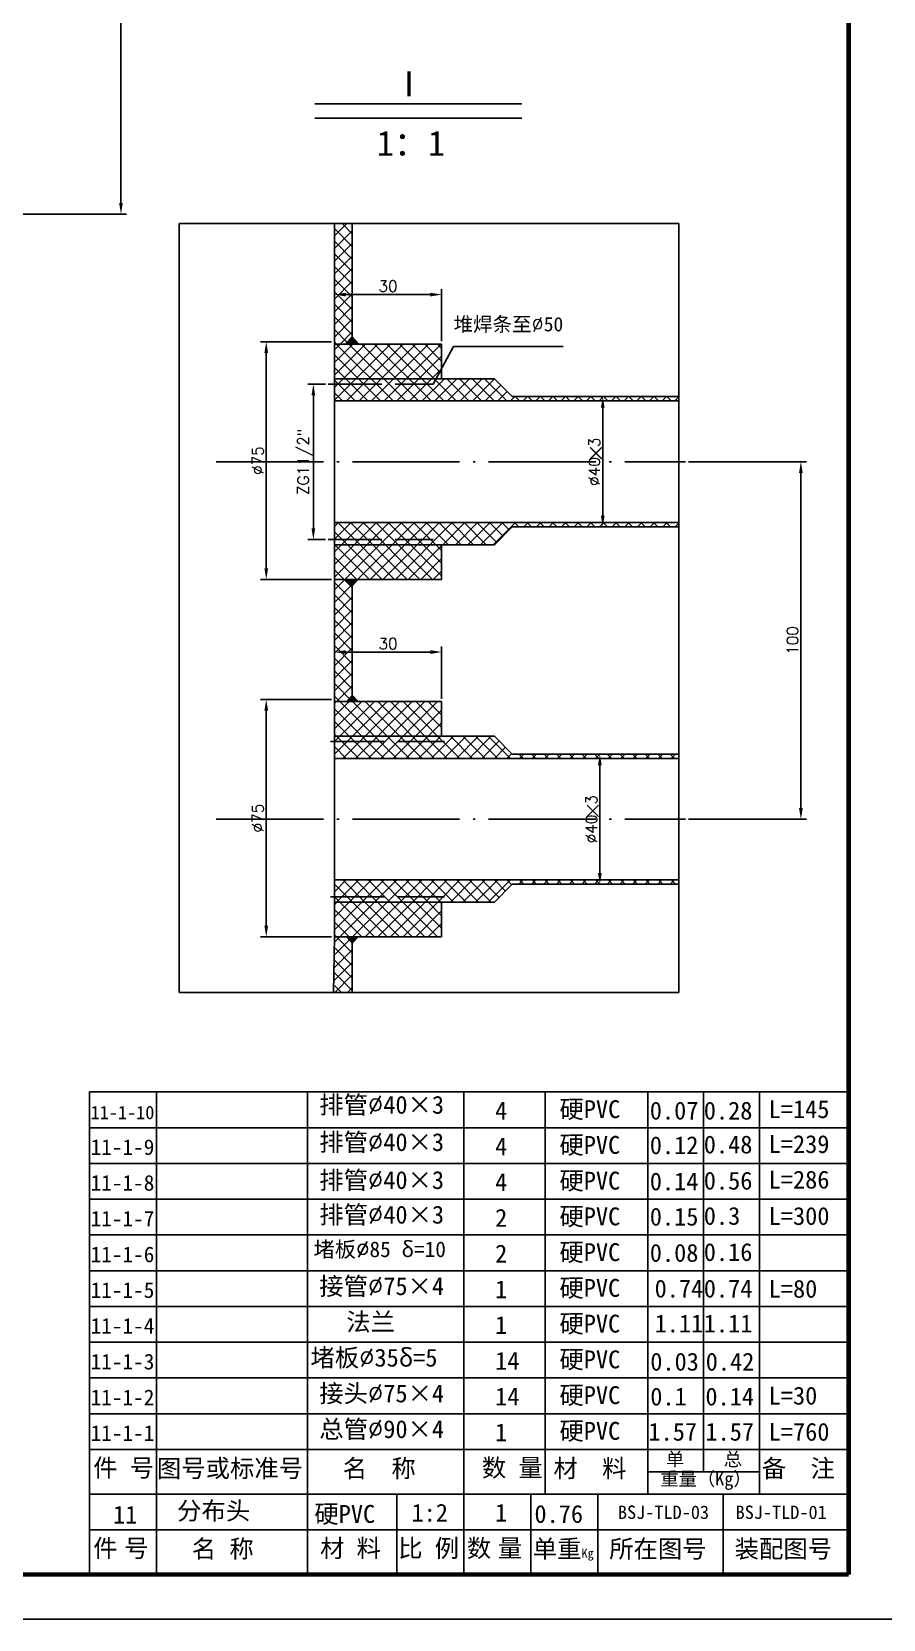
# Model space of a CAD drawing. Extents: x -699 to 795, y -2090 to -821.
# Drawn here: x -476.5 to -285.8, y -2090.2 to -1734.9 of the extents above; entities that cross this region are included whole.
import ezdxf

# ---------------------------------------------------------------- set-up
doc = ezdxf.new("R2010")
doc.units = 0
doc.header["$MEASUREMENT"] = 0
doc.linetypes.add('ACAD_ISO02W100', pattern=[15, 12, -3])
doc.linetypes.add('ACAD_ISO04W100', pattern=[30.5, 24, -3, 0.5, -3])
doc.layers.get('DEFPOINTS').update_dxf_attribs({"linetype": 'CONTINUOUS'})
for name, color, linetype in [('中线', 1, 'ACAD_ISO04W100'), ('文字', 6, 'CONTINUOUS'), ('标注', 5, 'CONTINUOUS'), ('细线', 4, 'CONTINUOUS'), ('虚线', 3, 'ACAD_ISO02W100'), ('边框线', 7, 'CONTINUOUS')]:
    doc.layers.add(name, color=color, linetype=linetype)
doc.styles.get("Standard").update_dxf_attribs({"font": 'txt.shx'})
doc.styles.add('临时', font='SIMFANG.TTF', dxfattribs={"height": 4})
doc.styles.add('文字', font='SIMFANG.TTF', dxfattribs={"height": 5})
doc.dimstyles.get("Standard").update_dxf_attribs({"dimtxt": 2.5, "dimasz": 2.5, "dimexe": 1.25, "dimexo": 0.625, "dimtad": 1, "dimdec": 4, "dimdsep": 46, "dimlunit": 6, "dimtxsty": 'Standard', "dimcen": 2.5, "dimadec": 0, "dimazin": 0, "dimtfac": 1, "dimtdec": 4, "dimtmove": 0, "dimatfit": 3, "dimfxl": 1, "dimtolj": 1, "dimtzin": 0, "dimarcsym": 0})
pattern_1 = [(45, (709.3682, -139.266), (-1.4142136, 1.4142136), []), (135, (709.3682, -139.266), (-1.4142136, -1.4142136), [])]

# ---------------------------------------------------------------- blocks, each defined once
blk = doc.blocks.new('*D156')
at = {"layer": 'DEFPOINTS', "color": 0}
for p in [(-562.78, -1634.39), (-554.35, -1775.71), (-456.5, -1775.71)]:
    blk.add_point(p, dxfattribs=at)
at = {"layer": '标注', "color": 0, "lineweight": -2}
for p, q in [((-562.15, -1634.39), (-455.25, -1634.39)), ((-456.5, -1636.89), (-456.5, -1773.21)), ((-553.73, -1775.71), (-455.25, -1775.71))]:
    blk.add_line(p, q, dxfattribs=at)
at = {"layer": '标注', "color": 0}
for points in [[(-456.92, -1636.89), (-456.09, -1636.89), (-456.5, -1634.39)], [(-456.92, -1773.21), (-456.09, -1773.21), (-456.5, -1775.71)]]:
    blk.add_solid(points, dxfattribs=at)
at = {"layer": '标注', "color": 0, "insert": (-458.38, -1705.05), "char_height": 2.5, "attachment_point": 5, "rotation": 90}
blk.add_mtext('\\A1;760', dxfattribs=at)
blk = doc.blocks.new('*D171')
at = {"layer": 'DEFPOINTS', "color": 0}
for p in [(-384.7, -1793.71), (-408.7, -1804.79), (-384.7, -1804.79)]:
    blk.add_point(p, dxfattribs=at)
at = {"layer": '标注', "color": 0, "lineweight": -2}
for p, q in [((-408.7, -1804.16), (-408.7, -1792.46)), ((-406.2, -1793.71), (-387.2, -1793.71)), ((-384.7, -1804.16), (-384.7, -1792.46))]:
    blk.add_line(p, q, dxfattribs=at)
at = {"layer": '标注', "color": 0}
for points in [[(-406.2, -1793.29), (-406.2, -1794.12), (-408.7, -1793.71)], [(-387.2, -1793.29), (-387.2, -1794.12), (-384.7, -1793.71)]]:
    blk.add_solid(points, dxfattribs=at)
at = {"layer": '标注', "color": 0, "insert": (-396.7, -1791.83), "char_height": 2.5, "attachment_point": 5}
blk.add_mtext('\\A1;30', dxfattribs=at)
blk = doc.blocks.new('*D172')
at = {"layer": 'DEFPOINTS', "color": 0}
for p in [(-408.7, -1804.29), (-423.97, -1857.45), (-408.7, -1857.45)]:
    blk.add_point(p, dxfattribs=at)
at = {"layer": '标注', "color": 0, "lineweight": -2}
for p, q in [((-409.32, -1804.29), (-425.22, -1804.29)), ((-423.97, -1806.79), (-423.97, -1854.95)), ((-409.32, -1857.45), (-425.22, -1857.45))]:
    blk.add_line(p, q, dxfattribs=at)
at = {"layer": '标注', "color": 0}
for points in [[(-424.38, -1806.79), (-423.55, -1806.79), (-423.97, -1804.29)], [(-424.38, -1854.95), (-423.55, -1854.95), (-423.97, -1857.45)]]:
    blk.add_solid(points, dxfattribs=at)
at = {"layer": '标注', "color": 0, "insert": (-425.84, -1830.87), "char_height": 2.5, "attachment_point": 5, "rotation": 90}
blk.add_mtext('\\A1;%%c75', dxfattribs=at)
blk = doc.blocks.new('*D173')
at = {"layer": 'DEFPOINTS', "color": 0}
for p in [(-384.7, -1873.71), (-408.7, -1884.79), (-384.7, -1884.79)]:
    blk.add_point(p, dxfattribs=at)
at = {"layer": '标注', "color": 0, "lineweight": -2}
for p, q in [((-408.7, -1884.16), (-408.7, -1872.46)), ((-406.2, -1873.71), (-387.2, -1873.71)), ((-384.7, -1884.16), (-384.7, -1872.46))]:
    blk.add_line(p, q, dxfattribs=at)
at = {"layer": '标注', "color": 0}
for points in [[(-406.2, -1873.29), (-406.2, -1874.12), (-408.7, -1873.71)], [(-387.2, -1873.29), (-387.2, -1874.12), (-384.7, -1873.71)]]:
    blk.add_solid(points, dxfattribs=at)
at = {"layer": '标注', "color": 0, "insert": (-396.7, -1871.83), "char_height": 2.5, "attachment_point": 5}
blk.add_mtext('\\A1;30', dxfattribs=at)
blk = doc.blocks.new('*D174')
at = {"layer": 'DEFPOINTS', "color": 0}
for p in [(-408.7, -1884.29), (-423.97, -1937.45), (-408.7, -1937.45)]:
    blk.add_point(p, dxfattribs=at)
at = {"layer": '标注', "color": 0, "lineweight": -2}
for p, q in [((-409.32, -1884.29), (-425.22, -1884.29)), ((-423.97, -1886.79), (-423.97, -1934.95)), ((-409.32, -1937.45), (-425.22, -1937.45))]:
    blk.add_line(p, q, dxfattribs=at)
at = {"layer": '标注', "color": 0}
for points in [[(-424.38, -1886.79), (-423.55, -1886.79), (-423.97, -1884.29)], [(-424.38, -1934.95), (-423.55, -1934.95), (-423.97, -1937.45)]]:
    blk.add_solid(points, dxfattribs=at)
at = {"layer": '标注', "color": 0, "insert": (-425.84, -1910.87), "char_height": 2.5, "attachment_point": 5, "rotation": 90}
blk.add_mtext('\\A1;%%c75', dxfattribs=at)
blk = doc.blocks.new('*D175')
at = {"layer": 'DEFPOINTS', "color": 0}
for p in [(-330.07, -1831.12), (-330.07, -1911.12), (-304.25, -1911.12)]:
    blk.add_point(p, dxfattribs=at)
at = {"layer": '标注', "color": 0, "lineweight": -2}
for p, q in [((-329.44, -1831.12), (-303, -1831.12)), ((-304.25, -1833.62), (-304.25, -1908.62)), ((-329.44, -1911.12), (-303, -1911.12))]:
    blk.add_line(p, q, dxfattribs=at)
at = {"layer": '标注', "color": 0}
for points in [[(-304.67, -1833.62), (-303.83, -1833.62), (-304.25, -1831.12)], [(-304.67, -1908.62), (-303.83, -1908.62), (-304.25, -1911.12)]]:
    blk.add_solid(points, dxfattribs=at)
at = {"layer": '标注', "color": 0, "insert": (-306.13, -1871.12), "char_height": 2.5, "attachment_point": 5, "rotation": 90}
blk.add_mtext('\\A1;100', dxfattribs=at)
blk = doc.blocks.new('*D176')
at = {"layer": 'DEFPOINTS', "color": 0}
for p in [(-349.47, -1816.55), (-349.47, -1845.68), (-348.62, -1845.68)]:
    blk.add_point(p, dxfattribs=at)
at = {"layer": '标注', "color": 0, "lineweight": -2}
for p, q in [((-348.84, -1816.55), (-347.37, -1816.55)), ((-348.62, -1819.05), (-348.62, -1843.18)), ((-348.84, -1845.68), (-347.37, -1845.68))]:
    blk.add_line(p, q, dxfattribs=at)
at = {"layer": '标注', "color": 0}
for points in [[(-349.03, -1819.05), (-348.2, -1819.05), (-348.62, -1816.55)], [(-349.03, -1843.18), (-348.2, -1843.18), (-348.62, -1845.68)]]:
    blk.add_solid(points, dxfattribs=at)
at = {"layer": '标注', "color": 0, "insert": (-350.49, -1831.12), "char_height": 2.5, "attachment_point": 5, "rotation": 90}
blk.add_mtext('\\A1;%%c40 3', dxfattribs=at)
blk = doc.blocks.new('*D177')
at = {"layer": 'DEFPOINTS', "color": 0}
for p in [(-349.47, -1896.55), (-349.47, -1925.68), (-349.27, -1925.68)]:
    blk.add_point(p, dxfattribs=at)
at = {"layer": '标注', "color": 0, "lineweight": -2}
for p, q in [((-348.84, -1896.55), (-348.02, -1896.55)), ((-349.27, -1899.05), (-349.27, -1923.18)), ((-348.84, -1925.68), (-348.02, -1925.68))]:
    blk.add_line(p, q, dxfattribs=at)
at = {"layer": '标注', "color": 0}
for points in [[(-349.69, -1899.05), (-348.86, -1899.05), (-349.27, -1896.55)], [(-349.69, -1923.18), (-348.86, -1923.18), (-349.27, -1925.68)]]:
    blk.add_solid(points, dxfattribs=at)
at = {"layer": '标注', "color": 0, "insert": (-351.15, -1911.12), "char_height": 2.5, "attachment_point": 5, "rotation": 90}
blk.add_mtext('\\A1;%%c40 3', dxfattribs=at)
blk = doc.blocks.new('*D178')
at = {"layer": 'DEFPOINTS', "color": 0}
for p in [(-410.1, -1813.75), (-413.42, -1848.49), (-410.1, -1848.49)]:
    blk.add_point(p, dxfattribs=at)
at = {"layer": '标注', "color": 0, "lineweight": -2}
for p, q in [((-410.73, -1813.75), (-414.67, -1813.75)), ((-413.42, -1816.25), (-413.42, -1845.99)), ((-410.73, -1848.49), (-414.67, -1848.49))]:
    blk.add_line(p, q, dxfattribs=at)
at = {"layer": '标注', "color": 0}
for points in [[(-413.84, -1816.25), (-413, -1816.25), (-413.42, -1813.75)], [(-413.84, -1845.99), (-413, -1845.99), (-413.42, -1848.49)]]:
    blk.add_solid(points, dxfattribs=at)
at = {"layer": '标注', "color": 0, "insert": (-415.29, -1831.12), "char_height": 2.5, "attachment_point": 5, "rotation": 90}
blk.add_mtext('\\A1;ZG11/2"', dxfattribs=at)

msp = doc.modelspace()

# ---------------------------------------------------------------- hatches: boundary and pattern name
at = {"layer": '标注'}
h = msp.add_hatch(dxfattribs=at)
h.set_pattern_fill('ANSI37', color=256, scale=16, style=0)
h.set_pattern_definition(pattern_1)
h.paths.add_polyline_path([(-408.69796, -1804.78678), (-404.69796, -1804.78678), (-404.69796, -1777.80759), (-408.69796, -1777.80759)])
h = msp.add_hatch(dxfattribs=at)
h.set_pattern_fill('ANSI37', color=256, scale=16, style=0)
h.set_pattern_definition(pattern_1)
h.paths.add_polyline_path([(-408.69796, -1804.78678), (-408.69796, -1812.54908), (-384.69796, -1812.54908), (-384.69796, -1804.78678)])
h.paths.add_polyline_path([(-331.55901, -1817.51693), (-331.55901, -1816.54908), (-368.86927, -1816.54908), (-372.86927, -1812.54908), (-408.69796, -1812.54908), (-408.69796, -1817.51693)])
h = msp.add_hatch(color=256, dxfattribs=at)
h.paths.add_polyline_path([(-404.69796, -1803.15467), (-406.15324, -1804.78678), (-404.69796, -1804.78678)])
h.paths.add_polyline_path([(-404.69796, -1803.15467), (-404.69796, -1804.78678), (-403.24267, -1804.78678)])
h = msp.add_hatch(dxfattribs=at)
h.set_pattern_fill('ANSI37', color=256, scale=16, style=0)
h.set_pattern_definition(pattern_1)
h.paths.add_polyline_path([(-408.69796, -1844.71693), (-408.69796, -1849.68477), (-372.86927, -1849.68477), (-368.86927, -1845.68477), (-331.55901, -1845.68477), (-331.55901, -1844.71693)])
h.paths.add_polyline_path([(-384.69796, -1857.44708), (-384.69796, -1849.68477), (-408.69796, -1849.68477), (-408.69796, -1857.44708)])
h = msp.add_hatch(dxfattribs=at)
h.set_pattern_fill('ANSI37', color=256, scale=16, style=0)
h.set_pattern_definition(pattern_1)
h.paths.add_polyline_path([(-404.69796, -1857.44708), (-408.69796, -1857.44708), (-408.69796, -1884.78678), (-404.69796, -1884.78678)])
h.paths.add_polyline_path([(-408.69796, -1884.78678), (-408.69796, -1892.54908), (-384.69796, -1892.54908), (-384.69796, -1884.78678)])
h.paths.add_polyline_path([(-331.55901, -1897.51693), (-331.55901, -1896.54908), (-368.86927, -1896.54908), (-372.86927, -1892.54908), (-408.69796, -1892.54908), (-408.69796, -1897.51693)])
h = msp.add_hatch(color=256, dxfattribs=at)
h.paths.add_polyline_path([(-404.69796, -1859.07919), (-406.15324, -1857.44708), (-404.69796, -1857.44708)])
h.paths.add_polyline_path([(-404.69796, -1859.07919), (-404.69796, -1857.44708), (-403.24267, -1857.44708)])
h = msp.add_hatch(color=256, dxfattribs=at)
h.paths.add_polyline_path([(-404.69796, -1883.15467), (-406.15324, -1884.78678), (-404.69796, -1884.78678)])
h.paths.add_polyline_path([(-404.69796, -1883.15467), (-404.69796, -1884.78678), (-403.24267, -1884.78678)])
h = msp.add_hatch(color=256, dxfattribs=at)
h.paths.add_polyline_path([(-404.69796, -1939.07919), (-406.15324, -1937.44708), (-404.69796, -1937.44708)])
h.paths.add_polyline_path([(-404.69796, -1939.07919), (-404.69796, -1937.44708), (-403.24267, -1937.44708)])

# ---------------------------------------------------------------- linework, layer by layer
at = {"layer": '中线'}
for p, q in [((-435.168, -1831.11693), (-330.06628, -1831.11693)), ((-435.168, -1911.11693), (-330.06628, -1911.11693)), ((-435.168, -1911.11693), (-330.06628, -1911.11693))]:
    msp.add_line(p, q, dxfattribs=at)
at = {"layer": '文字'}
for p, q in [((-413.09137, -1751.05251), (-366.72409, -1751.05251)), ((-413.09137, -1754.25251), (-366.72409, -1754.25251)), ((-404.69796, -1803.15467), (-406.15324, -1804.78678)), ((-404.69796, -1803.15467), (-403.24267, -1804.78678)), ((-386.57132, -1813.74767), (-382.05378, -1805.31315)), ((-382.05378, -1805.31315), (-357.44691, -1805.31315)), ((-404.69796, -1859.07919), (-406.15324, -1857.44708)), ((-463.55638, -2062.16404), (-463.55638, -1972.16404)), ((-293.55638, -1972.16404), (-463.55638, -1972.16404)), ((-293.55638, -1972.16404), (-463.55638, -1972.16404)), ((-293.55638, -1972.16404), (-463.55638, -1972.16404)), ((-448.55638, -2062.16404), (-448.55638, -1972.16404)), ((-414.75117, -2062.16404), (-414.75117, -1972.16404)), ((-379.75117, -2062.16404), (-379.75117, -1972.16404)), ((-361.54696, -2062.16404), (-361.54696, -1972.16404)), ((-338.55638, -2062.16404), (-338.55638, -1972.16404)), ((-326.05638, -2057.16404), (-326.05638, -1972.16404)), ((-313.55638, -1972.16404), (-313.55638, -2062.16404)), ((-293.55638, -1980.16404), (-463.55638, -1980.16404)), ((-293.55638, -1980.16404), (-463.55638, -1980.16404)), ((-293.55638, -1988.16404), (-463.55638, -1988.16404)), ((-293.55638, -1996.16404), (-463.55638, -1996.16404)), ((-293.55638, -2004.16404), (-463.55638, -2004.16404)), ((-293.55638, -2012.16404), (-463.55638, -2012.16404)), ((-293.55638, -2020.16404), (-463.55638, -2020.16404)), ((-293.55638, -2028.16404), (-463.55638, -2028.16404)), ((-293.55638, -2036.16404), (-463.55638, -2036.16404)), ((-293.55638, -2044.16404), (-463.55638, -2044.16404)), ((-293.55638, -2052.16404), (-463.55638, -2052.16404)), ((-293.55638, -2052.16404), (-463.55638, -2052.16404)), ((-313.55638, -2057.16404), (-338.55638, -2057.16404)), ((-463.55638, -2080.16404), (-463.55638, -2062.16404)), ((-293.55638, -2062.16404), (-463.55638, -2062.16404)), ((-448.55638, -2080.16404), (-448.55638, -2062.16404)), ((-414.75117, -2080.16404), (-414.75117, -2062.16404)), ((-394.75117, -2080.16404), (-394.75117, -2062.16404)), ((-379.75117, -2080.16404), (-379.75117, -2062.16404)), ((-364.75117, -2080.16404), (-364.75117, -2062.16404)), ((-349.75117, -2080.16404), (-349.75117, -2062.16404)), ((-321.65377, -2062.16404), (-321.65377, -2080.16404)), ((-293.55638, -2070.16404), (-463.55638, -2070.16404))]:
    msp.add_line(p, q, dxfattribs=at)
at = {"layer": '标注'}
for p, q in [((-416.57754, -1777.80759), (-443.49122, -1777.80759)), ((-443.49122, -1777.80759), (-443.49122, -1949.87247)), ((-331.55901, -1777.80759), (-416.57754, -1777.80759)), ((-331.55901, -1949.87247), (-331.55901, -1777.80759)), ((-406.06285, -1924.71693), (-408.69796, -1927.35204)), ((-403.23442, -1924.71693), (-408.20227, -1929.68477)), ((-406.82984, -1924.71693), (-401.862, -1929.68477)), ((-400.40599, -1924.71693), (-405.37384, -1929.68477)), ((-404.00142, -1924.71693), (-399.03357, -1929.68477)), ((-397.57757, -1924.71693), (-402.54542, -1929.68477)), ((-401.17299, -1924.71693), (-396.20514, -1929.68477)), ((-394.74914, -1924.71693), (-399.71699, -1929.68477)), ((-398.34456, -1924.71693), (-393.37672, -1929.68477)), ((-391.92071, -1924.71693), (-396.88856, -1929.68477)), ((-395.51614, -1924.71693), (-390.54829, -1929.68477)), ((-389.09229, -1924.71693), (-394.06013, -1929.68477)), ((-392.68771, -1924.71693), (-387.71986, -1929.68477)), ((-386.26386, -1924.71693), (-391.23171, -1929.68477)), ((-389.85928, -1924.71693), (-384.89143, -1929.68477)), ((-383.43543, -1924.71693), (-388.40328, -1929.68477)), ((-387.03085, -1924.71693), (-382.06301, -1929.68477)), ((-380.607, -1924.71693), (-385.57485, -1929.68477)), ((-384.20243, -1924.71693), (-379.23458, -1929.68477)), ((-377.77858, -1924.71693), (-382.74643, -1929.68477)), ((-381.374, -1924.71693), (-376.40615, -1929.68477)), ((-374.95015, -1924.71693), (-379.918, -1929.68477)), ((-378.54557, -1924.71693), (-373.57773, -1929.68477)), ((-372.12172, -1924.71693), (-377.08957, -1929.68477)), ((-375.71715, -1924.71693), (-371.80929, -1928.62479)), ((-369.2933, -1924.71693), (-374.26114, -1929.68477)), ((-372.88872, -1924.71693), (-370.39507, -1927.21057)), ((-370.06029, -1924.71693), (-368.98086, -1925.79636)), ((-366.46487, -1924.71693), (-367.43272, -1925.68477)), ((-367.23186, -1924.71693), (-366.26402, -1925.68477)), ((-363.63644, -1924.71693), (-364.60429, -1925.68477)), ((-364.40344, -1924.71693), (-363.43559, -1925.68477)), ((-360.80801, -1924.71693), (-361.77586, -1925.68477)), ((-361.57501, -1924.71693), (-360.60716, -1925.68477)), ((-357.97959, -1924.71693), (-358.94744, -1925.68477)), ((-358.74658, -1924.71693), (-357.77874, -1925.68477)), ((-355.15116, -1924.71693), (-356.11901, -1925.68477)), ((-355.91816, -1924.71693), (-354.95031, -1925.68477)), ((-352.32273, -1924.71693), (-353.29058, -1925.68477)), ((-353.08973, -1924.71693), (-352.12188, -1925.68477)), ((-349.49431, -1924.71693), (-350.46215, -1925.68477)), ((-350.2613, -1924.71693), (-349.29345, -1925.68477)), ((-346.66588, -1924.71693), (-347.63373, -1925.68477)), ((-347.43288, -1924.71693), (-346.46503, -1925.68477)), ((-343.83745, -1924.71693), (-344.8053, -1925.68477)), ((-344.60445, -1924.71693), (-343.6366, -1925.68477)), ((-341.00903, -1924.71693), (-341.97687, -1925.68477)), ((-341.77602, -1924.71693), (-340.80817, -1925.68477)), ((-338.1806, -1924.71693), (-339.14845, -1925.68477)), ((-338.94759, -1924.71693), (-337.97975, -1925.68477)), ((-335.35217, -1924.71693), (-336.32002, -1925.68477)), ((-336.11917, -1924.71693), (-335.15132, -1925.68477)), ((-332.52374, -1924.71693), (-333.49159, -1925.68477)), ((-333.29074, -1924.71693), (-332.32289, -1925.68477)), ((-408.69796, -1925.67724), (-404.69042, -1929.68477)), ((-408.69796, -1928.50567), (-407.51885, -1929.68477)), ((-402.54542, -1929.68477), (-408.69796, -1935.83732)), ((-405.37384, -1929.68477), (-408.69796, -1933.00889)), ((-408.20227, -1929.68477), (-408.69796, -1930.18046)), ((-408.69796, -1931.33409), (-402.58498, -1937.44708)), ((-407.51885, -1929.68477), (-399.75655, -1937.44708)), ((-399.71699, -1929.68477), (-407.47929, -1937.44708)), ((-404.69042, -1929.68477), (-396.92812, -1937.44708)), ((-396.88856, -1929.68477), (-404.65086, -1937.44708)), ((-401.862, -1929.68477), (-394.0997, -1937.44708)), ((-394.06013, -1929.68477), (-401.82244, -1937.44708)), ((-399.03357, -1929.68477), (-391.27127, -1937.44708)), ((-391.23171, -1929.68477), (-398.99401, -1937.44708)), ((-396.20514, -1929.68477), (-388.44284, -1937.44708)), ((-388.40328, -1929.68477), (-396.16558, -1937.44708)), ((-393.37672, -1929.68477), (-385.61441, -1937.44708)), ((-385.57485, -1929.68477), (-393.33715, -1937.44708)), ((-390.54829, -1929.68477), (-384.69796, -1935.5351)), ((-384.69796, -1931.63631), (-390.50873, -1937.44708)), ((-387.71986, -1929.68477), (-384.69796, -1932.70668)), ((-384.89143, -1929.68477), (-384.69796, -1929.87825)), ((-408.69796, -1934.16252), (-405.4134, -1937.44708)), ((-384.69796, -1934.46473), (-387.6803, -1937.44708)), ((-408.69796, -1936.99095), (-408.24183, -1937.44708)), ((-407.47929, -1937.44708), (-408.69796, -1938.66574)), ((-404.69796, -1937.49417), (-408.69796, -1941.49417)), ((-408.69796, -1939.81938), (-404.69796, -1943.81938)), ((-408.24183, -1937.44708), (-404.69796, -1940.99095)), ((-405.4134, -1937.44708), (-404.69796, -1938.16252)), ((-384.69796, -1937.29316), (-384.85187, -1937.44708)), ((-404.69796, -1940.3226), (-408.69796, -1944.3226)), ((-408.69796, -1942.6478), (-404.69796, -1946.6478)), ((-404.69796, -1943.15103), (-408.69796, -1947.15103)), ((-408.69796, -1945.47623), (-404.69796, -1949.47623)), ((-404.69796, -1945.97945), (-408.69796, -1949.97945)), ((-443.49122, -1949.87247), (-331.55901, -1949.87247)), ((-408.69796, -1948.30466), (-407.13015, -1949.87247)), ((-404.69796, -1948.80788), (-405.76254, -1949.87247))]:
    msp.add_line(p, q, dxfattribs=at)
at = {"layer": '细线'}
msp.add_line((-699.05638, -2090.16404), (-278.55638, -2090.16404), dxfattribs=at)
at = {"layer": '虚线'}
for p, q in [((-410.10108, -1813.74767), (-386.57132, -1813.74767)), ((-410.10108, -1848.48618), (-386.57132, -1848.48618)), ((-409.54859, -1893.72033), (-384.0765, -1893.72033)), ((-409.54859, -1928.51353), (-384.0765, -1928.51353))]:
    msp.add_line(p, q, dxfattribs=at)
at = {"layer": '边框线'}
for p, q in [((-408.69796, -1777.80759), (-408.69796, -1831.11693)), ((-404.69796, -1777.80759), (-404.69796, -1804.78678)), ((-408.69796, -1804.78678), (-384.69796, -1804.78678)), ((-384.69796, -1804.78678), (-384.69796, -1812.54908)), ((-408.69796, -1812.54908), (-372.86927, -1812.54908)), ((-372.86927, -1812.54908), (-368.86927, -1816.54908)), ((-408.69796, -1817.51693), (-331.55901, -1817.51693)), ((-368.86927, -1816.54908), (-331.55901, -1816.54908)), ((-408.69796, -1857.44708), (-408.69796, -1831.11693)), ((-408.69796, -1844.71693), (-331.55901, -1844.71693)), ((-372.86927, -1849.68477), (-368.86927, -1845.68477)), ((-368.86927, -1845.68477), (-331.55901, -1845.68477)), ((-408.69796, -1849.68477), (-372.86927, -1849.68477)), ((-384.69796, -1857.44708), (-384.69796, -1849.68477)), ((-408.69796, -1857.44708), (-384.69796, -1857.44708)), ((-408.69796, -1857.44708), (-408.69796, -1911.11693)), ((-404.69796, -1857.44708), (-404.69796, -1884.78678)), ((-408.69796, -1884.78678), (-384.69796, -1884.78678)), ((-384.69796, -1884.78678), (-384.69796, -1892.54908)), ((-408.69796, -1892.54908), (-372.86927, -1892.54908)), ((-372.86927, -1892.54908), (-368.86927, -1896.54908)), ((-368.86927, -1896.54908), (-331.55901, -1896.54908)), ((-408.69796, -1897.51693), (-331.55901, -1897.51693)), ((-408.69796, -1937.44708), (-408.69796, -1911.11693)), ((-408.69796, -1924.71693), (-331.55901, -1924.71693)), ((-372.86927, -1929.68477), (-368.86927, -1925.68477)), ((-368.86927, -1925.68477), (-331.55901, -1925.68477)), ((-408.69796, -1929.68477), (-372.86927, -1929.68477)), ((-384.69796, -1937.44708), (-384.69796, -1929.68477)), ((-408.69796, -1937.44708), (-408.92379, -1949.87247)), ((-408.69796, -1937.44708), (-384.69796, -1937.44708)), ((-404.69796, -1937.44708), (-404.69796, -1949.87247))]:
    msp.add_line(p, q, dxfattribs=at)
at = {"layer": '边框线', "const_width": 1}
for points in [[(-293.55638, -1788.16404), (-293.55638, -1642.16404)], [(-293.55638, -2080.16404), (-293.55638, -1788.16404)], [(-689.05638, -2080.16404), (-293.55638, -2080.16404)], [(-293.55638, -2080.16404), (-463.55638, -2080.16404)]]:
    msp.add_lwpolyline(points, dxfattribs=at)

# ---------------------------------------------------------------- texts
at = {"layer": '文字', "style": '文字'}
for s, height, p in [('11-1-10', 3, (-463.30436, -1978.2533)), ('0.07', 4, (-338.07786, -1978.32581)), ('0.28', 4, (-325.9907, -1978.32581)), ('0.12', 4, (-338.07786, -1986.07615)), ('0.48', 4, (-325.9907, -1985.90764)), ('11-1-9', 3.5, (-463.30436, -1986.2533)), ('11-1-8', 3.5, (-463.30436, -1994.2533)), ('0.14', 4, (-338.07786, -1994.17475)), ('0.56', 4, (-325.9907, -1994.00625)), ('11-1-7', 3.5, (-463.30436, -2002.2533)), ('0.15', 4, (-338.07786, -2002.06023)), ('0.3', 4, (-325.9907, -2001.89173)), ('11-1-6', 3.5, (-463.30436, -2010.2533)), ('0.08', 4, (-338.07786, -2010.1586)), ('0.16', 4, (-325.9907, -2009.9901)), ('0.74', 4, (-337.0057, -2018.16211)), ('0.74', 4, (-325.9907, -2018.16211)), ('11-1-5', 3.5, (-463.30436, -2018.2533)), ('11-1-4', 3.5, (-463.30436, -2026.2533)), ('1.11', 4, (-337.0057, -2025.96768)), ('1.11', 4, (-325.9907, -2025.96768)), ('11-1-3', 3.5, (-463.30436, -2034.2533)), ('0.03', 4, (-337.97689, -2034.51934)), ('0.42', 4, (-325.56446, -2034.51934)), ('11-1-2', 3.5, (-463.30436, -2042.2533)), ('0.1', 4, (-337.97689, -2042.32524)), ('0.14', 4, (-325.63043, -2042.32524)), ('1.57', 4, (-338.38436, -2050.19267)), ('1.57', 4, (-325.63043, -2050.19267)), ('11-1-1', 3.5, (-463.30436, -2050.2533))]:
    msp.add_text(s, height=height, dxfattribs=at).set_placement(p)
at = {"layer": '文字', "attachment_point": 1}
for s, insert, char_height, width, style in [('Ⅰ', (-395.8427, -1743.7278), 5.6, 14.9084025, '文字'), ('1：1', (-399.19443, -1757.04231), 5.6, 14.9084025, '文字'), ('堆焊条至{\\Ftxt.shx|c1;%%c}50', (-382.02684, -1798.7383), 3.2, 42.7554275, '文字'), ('排管{\\Ftxt.shx|c0;%%c}40×3', (-412.1009, -1973.02859), 4, 42.4102, '文字'), ('4', (-372.71669, -1974.32581), 4, 15.543, '文字'), ('硬PVC', (-358.32358, -1974.00532), 4, 27.3113, '文字'), ('L=145', (-311.45973, -1974.00532), 4, 27.3113, '临时'), ('排管{\\Ftxt.shx|c0;%%c}40×3', (-412.1009, -1981.37943), 4, 42.4102, '文字'), ('4', (-372.71669, -1982.32581), 4, 15.543, '文字'), ('硬PVC', (-358.32358, -1982.00532), 4, 27.3113, '文字'), ('L=239', (-311.45973, -1981.82183), 4, 27.3113, '临时'), ('排管{\\Ftxt.shx|c0;%%c}40×3', (-412.1009, -1989.87199), 4, 42.4102, '文字'), ('4', (-372.71669, -1990.32581), 4, 15.543, '文字'), ('硬PVC', (-358.32358, -1990.00532), 4, 27.3113, '文字'), ('L=286', (-311.45973, -1989.77082), 4, 27.3113, '临时'), ('排管{\\Ftxt.shx|c0;%%c}40×3', (-412.1009, -1997.61629), 4, 42.4102, '文字'), ('2', (-372.71669, -1998.32581), 4, 15.543, '文字'), ('硬PVC', (-358.32358, -1998.00532), 4, 27.3113, '文字'), ('L=300', (-311.45973, -1997.91602), 4, 27.3113, '临时'), ('堵板{\\Ftxt.shx|c0;%%c}85 δ=10', (-413.40148, -2005.61629), 3.5, 42.4102, '文字'), ('2', (-372.71669, -2006.32581), 4, 15.543, '文字'), ('硬PVC', (-358.32358, -2006.00532), 4, 27.3113, '文字'), ('接管{\\Ftxt.shx|c0;%%c}75×4', (-412.1009, -2013.61629), 4, 42.4102, '文字'), ('硬PVC', (-358.32358, -2014.00532), 4, 27.3113, '文字'), ('L=80', (-311.45973, -2014.21118), 4, 27.3113, '临时'), ('1', (-372.71669, -2014.32581), 4, 15.543, '文字'), ('法兰{\\Ftxt.shx|c0;}', (-406.0531, -2021.61629), 4, 42.4102, '文字'), ('1', (-372.71669, -2022.32581), 4, 15.543, '文字'), ('硬PVC', (-358.32358, -2022.00532), 4, 27.3113, '文字'), ('堵板{\\Ftxt.shx|c0;%%c}35δ=5', (-414.0802, -2029.61629), 4, 42.4102, '文字'), ('14', (-372.71669, -2030.32581), 4, 15.543, '文字'), ('硬PVC', (-358.32358, -2030.00532), 4, 27.3113, '文字'), ('接头{\\Ftxt.shx|c0;%%c}75×4', (-412.1009, -2037.61629), 4, 42.4102, '文字'), ('14', (-372.71669, -2038.32581), 4, 15.543, '文字'), ('硬PVC', (-358.32358, -2038.00532), 4, 27.3113, '文字'), ('L=30', (-311.45973, -2038.11896), 4, 27.3113, '临时'), ('总管{\\Ftxt.shx|c0;%%c}90×4', (-412.1009, -2045.61629), 4, 42.4102, '文字'), ('硬PVC', (-358.32358, -2046.00532), 4, 27.3113, '文字'), ('L=760', (-311.45973, -2046.21408), 4, 27.3113, '临时'), ('1', (-372.71669, -2046.32581), 4, 15.543, '文字'), ('单{\\fSimSun|b0|i0|c134|p2;}', (-334.4542, -2052.85835), 3, 12.4303, '文字'), ('总{\\fSimSun|b0|i0|c134|p2;}', (-321.51651, -2052.85835), 3, 12.4303, '文字'), ('件 号{\\fSimSun|b0|i0|c134|p2;}', (-462.70589, -2054.26241), 4, 18.2593, '文字'), ('图号或标准号{\\fSimSun|b0|i0|c134|p2;}', (-448.45061, -2054.38597), 4, 37.0373, '文字'), ('名  称{\\fSimSun|b0|i0|c134|p2;}', (-406.84704, -2054.38597), 4, 23.3386, '文字'), ('数 量{\\fSimSun|b0|i0|c134|p2;}', (-375.69354, -2054.26241), 4, 18.2593, '文字'), ('材  料{\\fSimSun|b0|i0|c134|p2;}', (-359.6625, -2054.38597), 4, 23.3386, '文字'), ('重量（Kg）{\\fSimSun|b0|i0|c134|p2;}', (-335.72261, -2057.2305), 3, 34.7542, '文字'), ('备  注{\\fSimSun|b0|i0|c134|p2;}', (-312.98532, -2054.38597), 4, 23.3386, '文字'), ('分布头', (-443.93968, -2063.88926), 4, 42.4102, '文字'), ('11', (-458.27674, -2064.7533), 4, 15, '文字'), ('硬PVC', (-413.20392, -2064.59726), 4, 27.3113, '文字'), ('1:2', (-391.4402, -2064.32581), 4, 15.543, '文字'), ('1', (-372.71669, -2064.32581), 4, 15.543, '文字'), ('0.76', (-363.91124, -2064.59726), 4, 27.3113, '文字'), ('BSJ-TLD-03', (-345.22207, -2064.71443), 3, 85, '文字'), ('BSJ-TLD-01', (-318.87233, -2064.71443), 3, 85, '文字'), ('\\fￋￎￌ￥|b0|i0|c134|p2;件 号', (-462.70589, -2072.26241), 4, 18.2593, '文字'), ('\\fￋￎￌ￥|b0|i0|c134|p2;名  称', (-440.65225, -2072.38597), 4, 23.3386, '文字'), ('材 料', (-411.90909, -2072.26241), 4, 18.2593, '文字'), ('比 例', (-394.42514, -2072.26241), 4, 18.2593, '文字'), ('\\fￋￎￌ￥|b0|i0|c134|p2;数 量', (-379.04827, -2072.26241), 4, 18.2593, '文字'), ('单重{\\H0.5x;Kg}', (-364.28748, -2072.38597), 4, 23.3386, '文字'), ('所在图号', (-347.17855, -2072.38597), 4, 23.3386, '文字'), ('装配图号', (-319.08115, -2072.38597), 4, 23.3386, '文字')]:
    msp.add_mtext(s, dxfattribs=dict(at, insert=insert, char_height=char_height, width=width, style=style))
at = {"layer": '标注', "char_height": 3.2, "attachment_point": 1, "style": '临时'}
for insert, width in [((-352.31655, -1827.62526), 2.760782), ((-353.01356, -1907.67504), 2.9100854)]:
    msp.add_mtext('×', dxfattribs=dict(at, insert=insert, width=width))

# ---------------------------------------------------------------- dimensions: what is measured, and where the dimension line sits
at = {"layer": '标注'}
for base, p1, p2, text, picture, middle in [((-456.50273, -1775.71232), (-562.77572, -1634.39104), (-554.35172, -1775.71232), '760', '*D156', (-458.37773, -1705.05168)), ((-423.96539, -1857.44708), (-408.69796, -1804.28678), (-408.69796, -1857.44708), '%%c75', '*D172', (-425.84039, -1830.86693)), ((-413.41922, -1848.48618), (-410.10108, -1813.74767), (-410.10108, -1848.48618), 'ZG11/2"', '*D178', (-415.29422, -1831.11693)), ((-348.61546, -1845.68477), (-349.46778, -1816.54908), (-349.46778, -1845.68477), '%%c40 3', '*D176', (-350.49046, -1831.11693)), ((-304.25096, -1911.11693), (-330.06628, -1831.11693), (-330.06628, -1911.11693), '100', '*D175', (-306.12596, -1871.11693)), ((-423.96539, -1937.44708), (-408.69796, -1884.28678), (-408.69796, -1937.44708), '%%c75', '*D174', (-425.84039, -1910.86693)), ((-349.27488, -1925.68477), (-349.46778, -1896.54908), (-349.46778, -1925.68477), '%%c40 3', '*D177', (-351.14988, -1911.11693))]:
    dim = msp.add_linear_dim(base=base, p1=p1, p2=p2, angle=90, text=text, dimstyle='Standard', dxfattribs=at)
    dim.commit()
    dim.dimension.update_dxf_attribs({"geometry": picture, "text_midpoint": middle})
for base, p1, p2, picture, middle in [((-384.69796, -1793.70803), (-408.69796, -1804.78678), (-384.69796, -1804.78678), '*D171', (-396.69796, -1791.83303)), ((-384.69796, -1873.70803), (-408.69796, -1884.78678), (-384.69796, -1884.78678), '*D173', (-396.69796, -1871.83303))]:
    dim = msp.add_linear_dim(base=base, p1=p1, p2=p2, text='30', dimstyle='Standard', dxfattribs=at)
    dim.commit()
    dim.dimension.update_dxf_attribs({"geometry": picture, "text_midpoint": middle})

doc.saveas('drawing.dxf')
